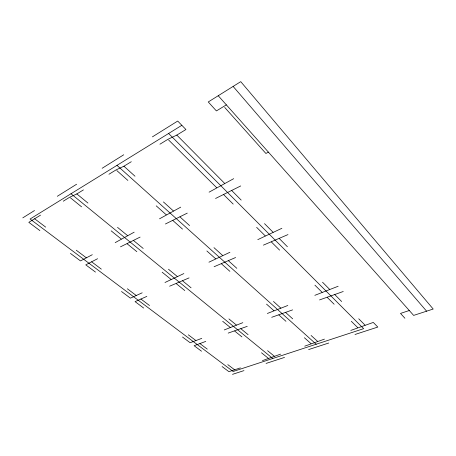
<?xml version="1.0" encoding="UTF-8"?>
<svg xmlns="http://www.w3.org/2000/svg" width="456" height="456" viewBox="0 0 456 456"><rect width="100%" height="100%" fill="white"/><g stroke="black" fill="none" stroke-linecap="round" stroke-linejoin="round"><path stroke-width="0.68" d="M22.8 217.86L34.513 210.535M57.308 196.291L76.608 184.23M102.144 168.275L123.736 154.778M152.407 136.863L177.703 121.051L185.928 129.521L176.808 135.09L167.922 139.314L159.931 144.204M181.841 125.309L30.073 219.017L233.119 371.497L363.637 328.668L168.617 133.477M40.538 215.141L28.808 222.34L39.866 230.593M63.259 201.193L69.62 197.283L76.842 193.925L83.414 189.901M108.95 174.255L116.063 169.894L123.929 166.212L131.288 161.715M226.353 104.863L216.406 110.928L208.255 101.962L240.745 81.652L433.2 309.037L413.643 315.404L218.23 95.726M134.172 232.178L115.191 242.632M180.741 207.138L159.52 218.812M233.677 178.678L209.093 192.164M268.396 152.122L265.894 153.467L224.711 107.434M92.3 254.699L80.501 260.917L70.441 253.411M97.573 258.723L85.768 264.85L95.475 272.089M120.464 246.85L140.089 237.109M165.414 223.987L187.268 213.129M215.563 198.474L240.728 185.94M183.859 273.566L164.981 282.492M229.909 252.293L208.939 262.194M281.871 228.302L257.771 239.651M142.181 292.815L130.405 298.156L121.501 291.509M146.843 296.383L135.073 301.638L143.68 308.062M169.621 286.208L189.063 277.898M214.103 266.731L235.604 257.526M263.397 245.14L287.981 234.589M242.82 322.677L224.244 329.939M287.816 305.48L267.353 313.471M338.158 286.254L314.845 295.334M280.582 354.135L262.434 360.628M324.45 339.127L304.739 346.167M354.985 334.493L377.802 327.066L373.293 322.426L350.806 330.418M201.774 338.363L190.135 342.724L182.52 337.047M205.759 341.407L194.131 345.711L201.506 351.217M228.194 333.102L247.232 326.353M271.713 317.302L292.609 309.88M319.553 299.928L343.248 291.498M409.294 310.513L400.51 313.42L404.899 318.248M240.409 367.884L228.918 371.668L222.089 366.573M232.503 374.347L243.977 370.614M266.065 363.426L284.527 357.418M308.621 349.575L328.713 343.037M34.627 218.766L45.697 227.128M76.294 250.23L86.361 257.828M91.627 261.807L101.335 269.137M127.355 288.785L136.253 295.505M140.915 299.028L149.517 305.52M188.317 334.818L195.92 340.558M199.91 343.573L207.275 349.131M227.812 364.64L234.629 369.787M70.469 197.83L81.567 206.83M111.161 230.833L121.233 239.007M127.161 243.812L136.846 251.666M162.159 272.198L171.017 279.385M176.238 283.621L184.777 290.546M222.699 321.303L230.217 327.402M234.652 331.005L241.925 336.898M261.487 352.767L268.208 358.216M70.988 193.754L272.773 358.484M76.842 193.925L87.94 203.051M117.534 227.367L127.606 235.644M133.528 240.511L143.207 248.463M168.492 269.245L177.344 276.518M182.554 280.805L191.081 287.81M228.923 318.909L236.43 325.077M240.853 328.713L248.104 334.67M267.609 350.704L274.312 356.204M116.81 170.561L127.891 180.433M172.915 220.556L182.52 229.117M221.468 263.825L229.881 271.326M278.85 314.965L285.963 321.303M304.403 337.736L310.969 343.585M156.231 205.85L166.258 214.787M206.87 250.965L215.631 258.774M266.538 304.129L273.919 310.701M116.975 165.357L316.219 344.229M123.929 166.212L135.004 176.227M163.425 201.934L173.445 210.991M179.977 216.902L189.565 225.572M213.978 247.654L222.716 255.559M228.427 260.724L236.824 268.316M273.469 301.462L280.822 308.108M285.633 312.463L292.712 318.864M311.077 335.479L317.615 341.39M168.669 140.055L216.663 187.672M223.753 194.718L233.204 204.094M256.631 227.333L265.221 235.86M271.388 241.976L279.608 250.133M314.919 285.171L322.09 292.29M327.243 297.403L334.134 304.237M351.325 321.298L357.669 327.596M176.808 135.09L224.688 183.432M231.762 190.574L241.184 200.087M264.52 223.651L273.081 232.292M279.22 238.488L287.405 246.753M322.546 282.235L329.682 289.435M334.807 294.61L341.652 301.53M358.747 318.784L365.056 325.156M233.124 86.418L426.605 311.186"/></g></svg>
